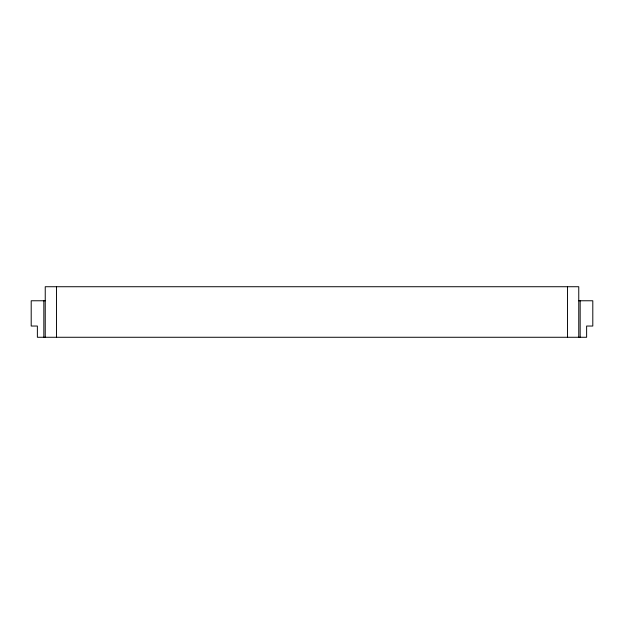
<?xml version="1.0" encoding="UTF-8"?>
<svg xmlns="http://www.w3.org/2000/svg" width="624" height="624" viewBox="0 0 624 624"><rect width="100%" height="100%" fill="white"/><g stroke="black" fill="none" stroke-linecap="round" stroke-linejoin="round"><path stroke-width="0.94" d="M45.24 300.768L31.2 300.768L31.2 326.04L37.378 326.04L37.378 337.272L586.622 337.272L586.622 326.04L592.8 326.04L592.8 300.768L578.76 300.768M580.164 300.768L580.164 337.272M578.76 337.272L578.76 286.728L45.24 286.728L45.24 337.272M567.528 286.728L567.528 337.272M56.472 286.728L56.472 337.272M43.836 300.768L43.836 337.272"/></g></svg>
